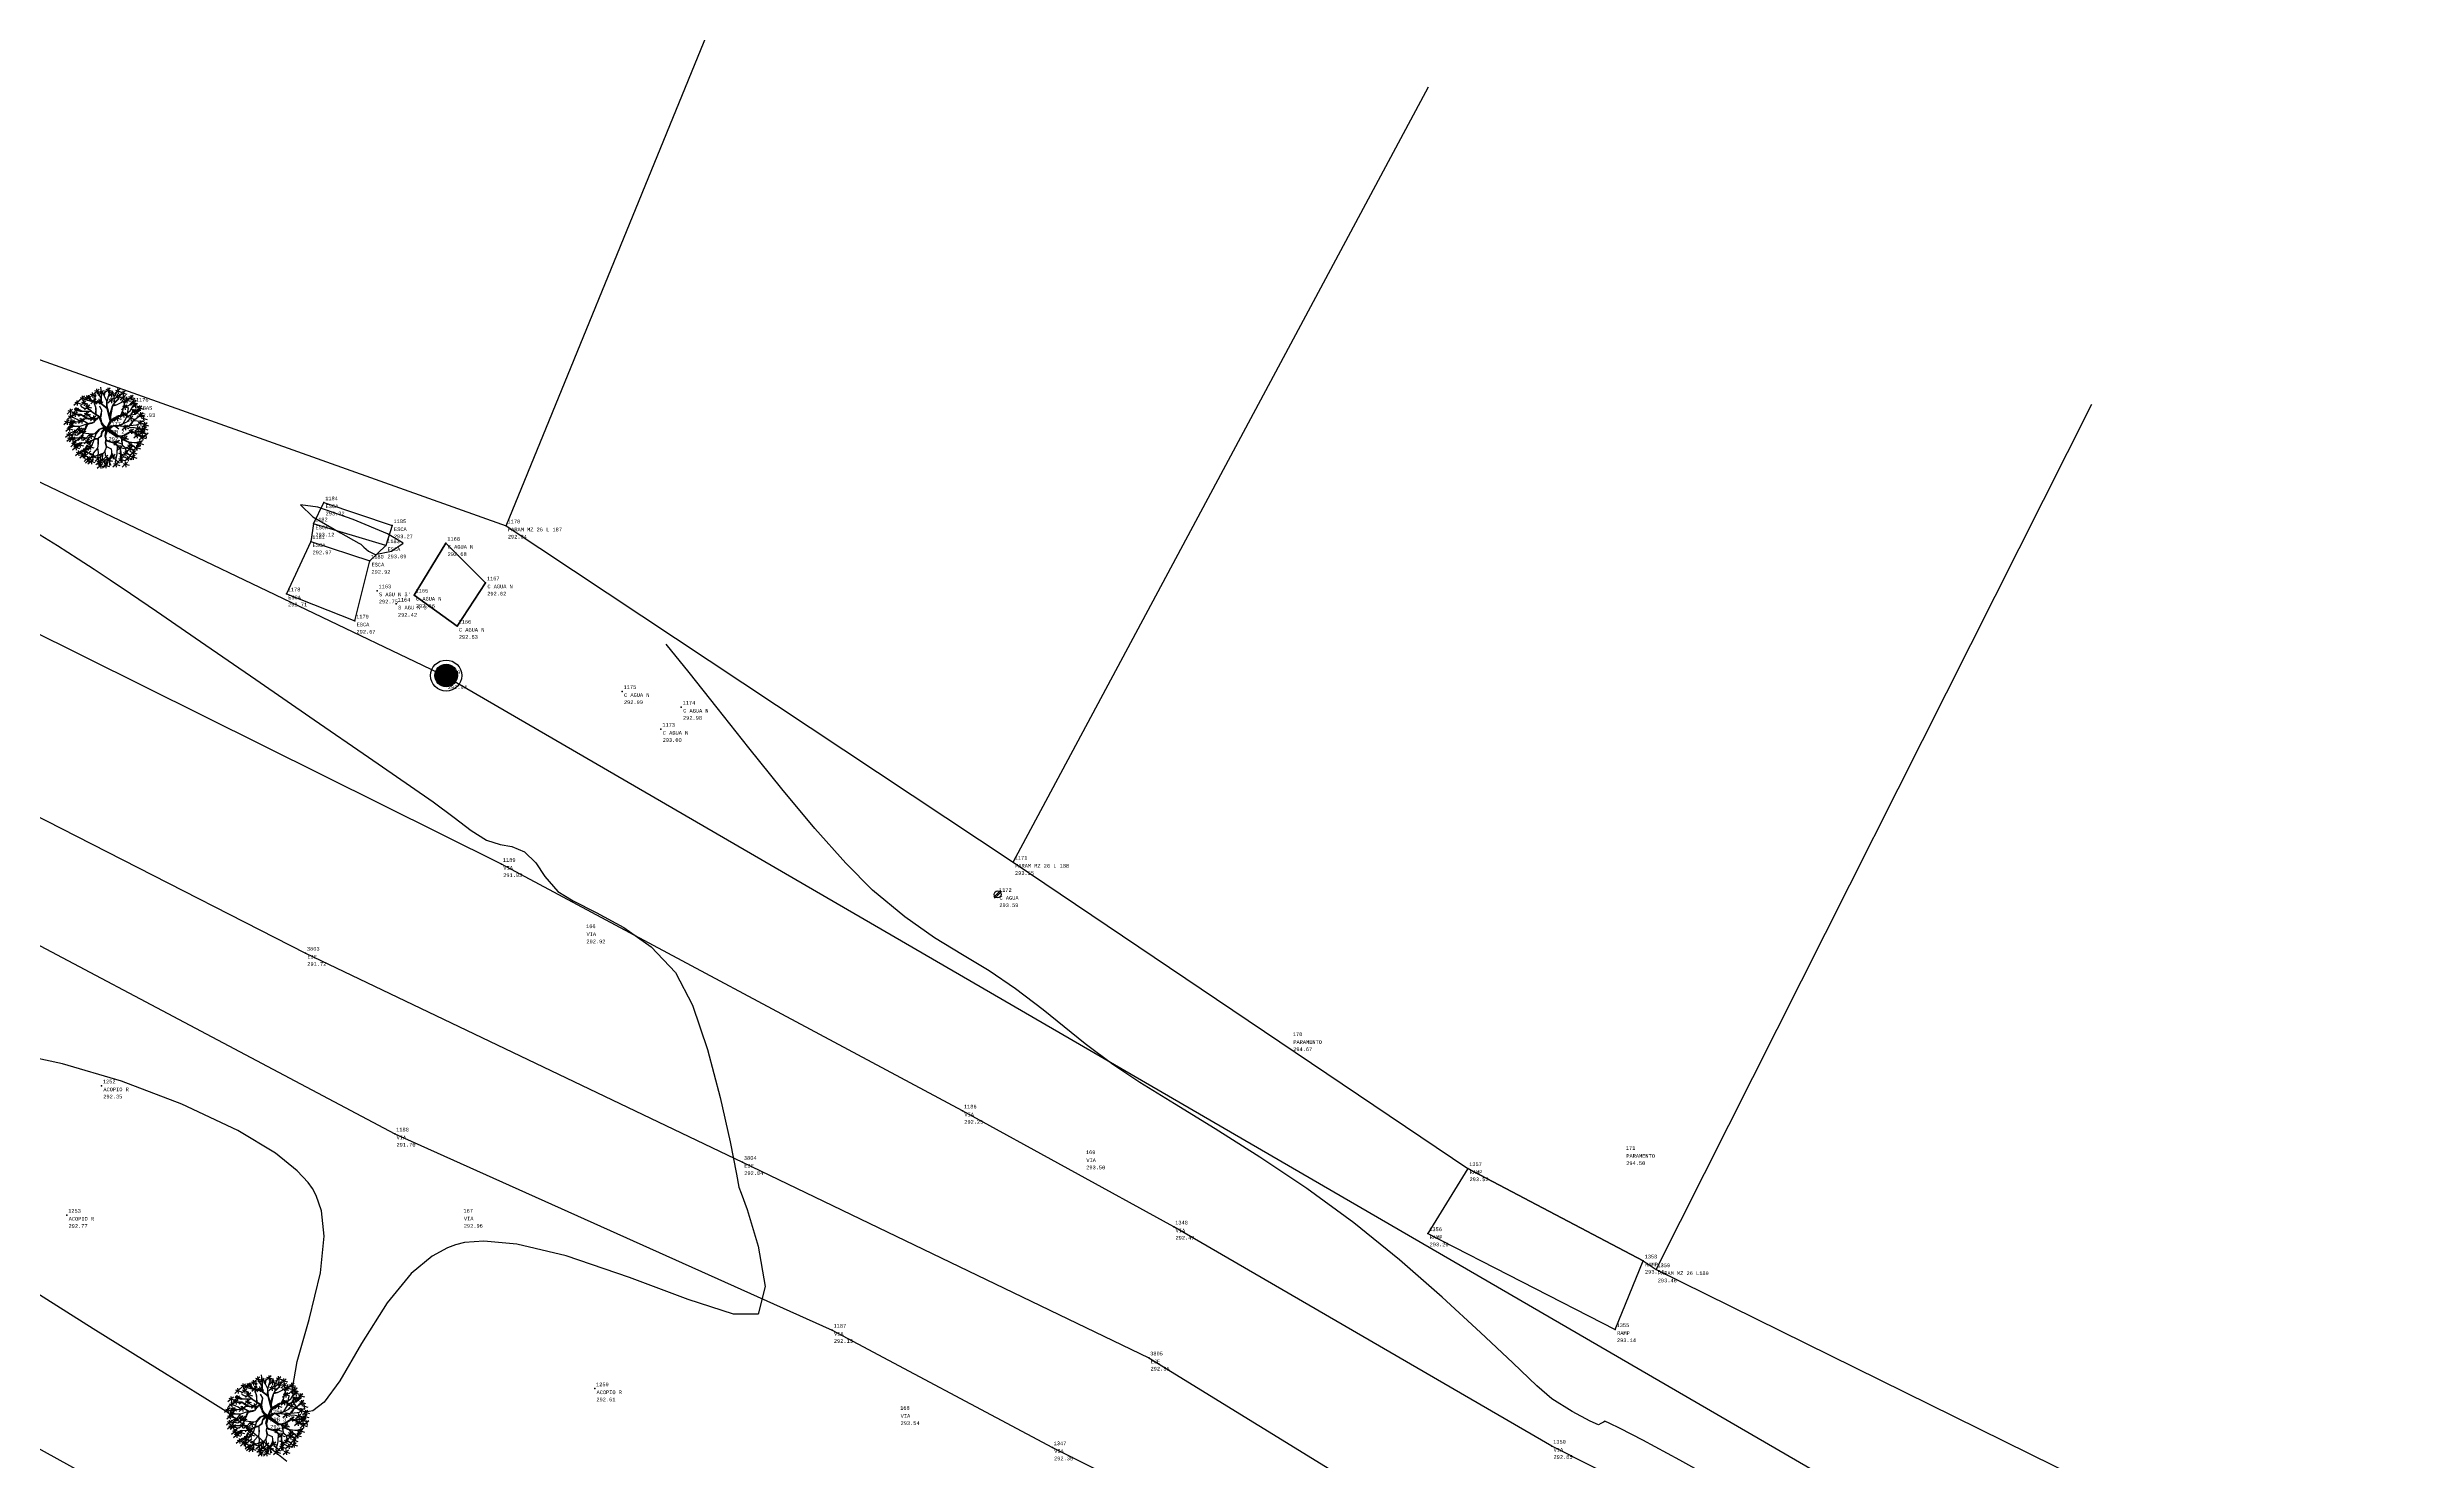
# Model space of a CAD drawing. Header units: metres. Extents: x 5050628 to 5051715, y 2427226 to 2427693.
# Drawn here: x 5051123.68 to 5051155.95, y 2427357.42 to 2427376.67 of the extents above; entities that cross this region are included whole.
import ezdxf
from ezdxf.enums import TextEntityAlignment as Align

# ---------------------------------------------------------------- set-up
doc = ezdxf.new("R2010")
doc.units = ezdxf.units.M
for name, color, linetype in [('1. Eje Vía', 7, 'Continuous'), ('2', 7, 'Continuous'), ('ARBOLES', 3, 'Continuous'), ('C-TOPO-MINR-N', 11, 'Continuous'), ('CONTADOR AGUA', 255, 'Continuous'), ('CVL_PUNTO', 2, 'Continuous'), ('CVL_PUNTO_COR', 2, 'Continuous'), ('CVL_PUNTO_NUM', 2, 'Continuous'), ('Escalera', 254, 'Continuous'), ('Paramento', 7, 'Continuous'), ('POSTE', 2, 'Continuous'), ('Rampa', 253, 'Continuous'), ('Red Baja Tension', 30, 'Continuous'), ('Urbanizacion', 222, 'Continuous'), ('Vía', 40, 'Continuous')]:
    doc.layers.add(name, color=color, linetype=linetype)
doc.layers.add('C. Agua Negras', color=35, linetype='Continuous', lineweight=40)
doc.layers.add('Poste Baja tension', color=30, linetype='Continuous', lineweight=100)
doc.styles.add('MONOTXT4', font='monotxt4.shx')

# ---------------------------------------------------------------- blocks, each defined once
blk = doc.blocks.new('ar-2')
at = {"layer": 'ARBOLES'}
for p, q in [((28.994, 112.147), (28.788, 111.964)), ((28.821, 112.102), (29.055, 112.03)), ((28.899, 112.164), (28.922, 111.964)), ((29.159, 112.15), (28.953, 111.966)), ((29.24, 111.943), (28.972, 112.031)), ((28.986, 112.105), (29.22, 112.033)), ((29.064, 112.167), (29.087, 111.966)), ((29.381, 112.272), (29.175, 112.089)), ((29.208, 112.227), (29.442, 112.155)), ((29.442, 112.04), (29.235, 111.857)), ((29.286, 112.289), (29.309, 112.089)), ((29.552, 112.413), (29.346, 112.23)), ((29.401, 112.088), (29.364, 112.162)), ((29.379, 112.368), (29.613, 112.296)), ((29.457, 112.43), (29.48, 112.23)), ((29.716, 112.36), (29.509, 112.177)), ((29.537, 112.044), (29.56, 111.844)), ((29.543, 112.315), (29.776, 112.243)), ((29.603, 112.491), (29.626, 112.29)), ((29.982, 112.455), (29.776, 112.272)), ((29.809, 112.411), (30.043, 112.339)), ((29.887, 112.473), (29.91, 112.272)), ((30.096, 112.061), (29.889, 111.878)), ((30.099, 112.288), (29.893, 112.105)), ((29.926, 112.243), (30.16, 112.171)), ((30, 112.078), (30.023, 111.878)), ((30.004, 112.305), (30.027, 112.105)), ((30.344, 112.212), (30.137, 112.029)), ((30.353, 112.423), (30.146, 112.24)), ((30.171, 112.168), (30.404, 112.095)), ((30.18, 112.379), (30.413, 112.306)), ((30.248, 112.23), (30.271, 112.029)), ((30.257, 112.441), (30.28, 112.24)), ((30.555, 112.339), (30.348, 112.155)), ((30.566, 112.171), (30.36, 111.988)), ((30.382, 112.294), (30.615, 112.222)), ((30.393, 112.127), (30.627, 112.054)), ((30.459, 112.356), (30.482, 112.155)), ((30.471, 112.189), (30.494, 111.988)), ((30.694, 112.066), (30.488, 111.883)), ((30.599, 112.083), (30.622, 111.883)), ((30.86, 112.173), (30.654, 111.99)), ((30.687, 112.129), (30.921, 112.056)), ((30.743, 112.051), (30.977, 111.979)), ((30.765, 112.191), (30.788, 111.99)), ((28.4, 111.227), (28.194, 111.044)), ((28.227, 111.182), (28.46, 111.11)), ((28.305, 111.244), (28.328, 111.044)), ((28.528, 111.641), (28.322, 111.457)), ((28.536, 111.431), (28.33, 111.248)), ((28.355, 111.596), (28.589, 111.524)), ((28.363, 111.387), (28.597, 111.315)), ((28.603, 111.231), (28.396, 111.048)), ((28.43, 111.186), (28.663, 111.114)), ((28.433, 111.658), (28.456, 111.457)), ((28.441, 111.449), (28.464, 111.248)), ((28.474, 111.126), (28.497, 110.925)), ((28.703, 111.533), (28.497, 111.35)), ((28.507, 111.248), (28.53, 111.048)), ((28.68, 111.44), (28.53, 111.502)), ((28.764, 111.682), (28.558, 111.499)), ((28.786, 111.965), (28.579, 111.782)), ((28.608, 111.55), (28.631, 111.35)), ((28.613, 111.92), (28.846, 111.848)), ((28.669, 111.7), (28.692, 111.499)), ((28.69, 111.982), (28.714, 111.782)), ((28.964, 111.276), (28.758, 111.092)), ((29.043, 111.964), (28.837, 111.781)), ((28.869, 111.293), (28.892, 111.092)), ((28.87, 111.919), (29.104, 111.847)), ((29.153, 111.542), (28.947, 111.359)), ((28.948, 111.981), (28.971, 111.781)), ((28.98, 111.498), (29.214, 111.426)), ((29.198, 111.809), (28.992, 111.626)), ((29.025, 111.764), (29.259, 111.692)), ((29.058, 111.56), (29.081, 111.359)), ((29.29, 111.272), (29.084, 111.452)), ((29.103, 111.827), (29.126, 111.626)), ((29.426, 111.381), (29.22, 111.198)), ((29.253, 111.336), (29.486, 111.264)), ((29.269, 111.995), (29.502, 111.923)), ((29.331, 111.398), (29.354, 111.198)), ((29.632, 112.027), (29.426, 111.844)), ((29.459, 111.982), (29.692, 111.91)), ((29.923, 112.016), (30.156, 111.944)), ((30.16, 111.33), (30.393, 111.258)), ((30.237, 111.392), (30.26, 111.192)), ((30.572, 111.509), (30.366, 111.326)), ((30.399, 111.465), (30.632, 111.392)), ((30.434, 111.919), (30.446, 112)), ((30.449, 111.764), (30.683, 111.692)), ((30.477, 111.527), (30.5, 111.326)), ((30.521, 112.021), (30.755, 111.949)), ((30.527, 111.827), (30.55, 111.626)), ((30.603, 111.328), (30.677, 111.671)), ((30.85, 111.375), (30.644, 111.192)), ((30.677, 111.33), (30.911, 111.258)), ((30.755, 111.392), (30.778, 111.192)), ((30.963, 111.971), (30.756, 111.788)), ((30.79, 111.926), (31.023, 111.854)), ((30.808, 111.591), (31.042, 111.519)), ((31.017, 111.865), (30.81, 111.682)), ((30.844, 111.82), (31.077, 111.748)), ((30.857, 111.782), (30.956, 111.857)), ((30.867, 111.988), (30.89, 111.788)), ((30.921, 111.882), (30.945, 111.682)), ((31.2, 111.764), (30.994, 111.581)), ((31.222, 111.198), (31.016, 111.015)), ((31.027, 111.72), (31.261, 111.648)), ((31.239, 111.509), (31.033, 111.326)), ((31.049, 111.153), (31.283, 111.081)), ((31.066, 111.465), (31.3, 111.392)), ((31.094, 111.372), (31.231, 111.378)), ((31.105, 111.782), (31.128, 111.581)), ((31.127, 111.215), (31.15, 111.015)), ((31.144, 111.527), (31.167, 111.326)), ((31.164, 111.32), (31.398, 111.248)), ((31.394, 111.125), (31.188, 110.942)), ((31.242, 111.382), (31.265, 111.182)), ((31.299, 111.143), (31.322, 110.942)), ((28.468, 110.742), (28.262, 110.559)), ((28.48, 110.97), (28.274, 110.787)), ((28.295, 110.697), (28.529, 110.625)), ((28.307, 110.925), (28.541, 110.853)), ((28.513, 110.584), (28.307, 110.401)), ((28.34, 110.539), (28.574, 110.467)), ((28.569, 111.108), (28.363, 110.925)), ((28.373, 110.759), (28.396, 110.559)), ((28.385, 110.987), (28.408, 110.787)), ((28.608, 110.578), (28.402, 110.395)), ((28.418, 110.601), (28.441, 110.401)), ((28.435, 110.533), (28.669, 110.461)), ((28.669, 110.386), (28.463, 110.203)), ((28.699, 110.836), (28.493, 110.653)), ((28.513, 110.595), (28.536, 110.395)), ((28.526, 110.791), (28.759, 110.719)), ((28.738, 110.254), (28.532, 110.071)), ((28.565, 110.21), (28.798, 110.138)), ((28.574, 110.403), (28.597, 110.203)), ((28.604, 110.853), (28.627, 110.653)), ((28.643, 110.272), (28.666, 110.071)), ((28.875, 110.925), (28.669, 110.742)), ((28.897, 110.351), (28.69, 110.168)), ((28.702, 110.88), (28.936, 110.808)), ((28.724, 110.306), (28.957, 110.234)), ((28.953, 110.629), (28.747, 110.446)), ((28.98, 110.902), (28.774, 110.719)), ((28.78, 110.942), (28.803, 110.742)), ((28.78, 110.585), (29.013, 110.513)), ((28.801, 110.368), (28.825, 110.168)), ((28.807, 110.857), (29.041, 110.785)), ((28.858, 110.647), (28.881, 110.446)), ((28.885, 110.919), (28.908, 110.719)), ((29.183, 110.491), (28.977, 110.308)), ((29.01, 110.446), (29.243, 110.374)), ((29.088, 110.508), (29.111, 110.308)), ((29.113, 110.228), (29.346, 110.156)), ((29.32, 110.686), (29.114, 110.503)), ((29.147, 110.641), (29.381, 110.569)), ((29.225, 110.703), (29.248, 110.503)), ((30.328, 110.446), (30.122, 110.263)), ((30.155, 110.402), (30.389, 110.329)), ((30.449, 110.246), (30.243, 110.063)), ((30.354, 110.263), (30.377, 110.063)), ((30.627, 110.614), (30.421, 110.43)), ((30.638, 111.025), (30.432, 110.841)), ((30.454, 110.569), (30.687, 110.497)), ((30.465, 110.98), (30.699, 110.908)), ((30.532, 110.631), (30.555, 110.43)), ((30.543, 111.042), (30.566, 110.841)), ((30.811, 110.324), (30.605, 110.14)), ((30.638, 110.279), (30.872, 110.207)), ((30.868, 110.88), (30.662, 110.697)), ((30.716, 110.341), (30.739, 110.14)), ((30.716, 110.208), (30.739, 110.008)), ((30.773, 110.897), (30.796, 110.697)), ((31.078, 110.24), (30.872, 110.057)), ((31.089, 110.713), (30.883, 110.53)), ((30.883, 110.226), (31.007, 110.065)), ((30.916, 110.668), (31.15, 110.596)), ((31.128, 110.97), (30.922, 110.787)), ((30.983, 110.257), (31.006, 110.057)), ((30.994, 110.73), (31.017, 110.53)), ((31.2, 110.407), (30.994, 110.224)), ((31.033, 110.987), (31.056, 110.787)), ((31.276, 110.82), (31.07, 110.637)), ((31.301, 110.632), (31.094, 110.449)), ((31.103, 110.776), (31.336, 110.704)), ((31.105, 110.425), (31.128, 110.224)), ((31.128, 110.587), (31.361, 110.515)), ((31.368, 110.97), (31.162, 110.787)), ((31.181, 110.838), (31.204, 110.637)), ((31.195, 110.925), (31.428, 110.853)), ((31.205, 110.649), (31.228, 110.449)), ((31.221, 111.081), (31.455, 111.009)), ((31.433, 110.725), (31.227, 110.542)), ((31.273, 110.987), (31.296, 110.787)), ((31.338, 110.742), (31.361, 110.542)), ((28.848, 110.035), (28.641, 109.852)), ((28.675, 109.99), (28.908, 109.918)), ((28.752, 110.053), (28.776, 109.852)), ((29.013, 109.94), (28.807, 109.757)), ((28.84, 109.895), (29.074, 109.823)), ((29.048, 110.123), (28.842, 109.94)), ((28.875, 110.078), (29.109, 110.006)), ((28.918, 109.957), (28.941, 109.757)), ((28.953, 110.14), (28.976, 109.94)), ((28.974, 109.92), (28.997, 109.72)), ((29.186, 109.821), (28.979, 109.638)), ((29.235, 109.753), (29.028, 109.57)), ((29.237, 110.04), (29.031, 109.856)), ((29.064, 109.995), (29.297, 109.923)), ((29.09, 109.838), (29.113, 109.638)), ((29.331, 109.718), (29.124, 109.535)), ((29.139, 109.77), (29.162, 109.57)), ((29.158, 109.673), (29.391, 109.601)), ((29.181, 109.913), (29.414, 109.841)), ((29.23, 109.845), (29.463, 109.773)), ((29.235, 109.735), (29.259, 109.535)), ((29.603, 109.817), (29.397, 109.634)), ((29.459, 109.65), (29.692, 109.578)), ((29.684, 109.547), (29.478, 109.364)), ((29.508, 109.835), (29.531, 109.634)), ((29.511, 109.502), (29.745, 109.43)), ((29.514, 109.523), (29.632, 109.679)), ((29.537, 109.712), (29.56, 109.512)), ((29.581, 109.897), (29.605, 109.696)), ((29.589, 109.564), (29.612, 109.364)), ((29.654, 109.673), (29.887, 109.601)), ((29.887, 109.874), (29.681, 109.691)), ((29.887, 109.556), (29.681, 109.373)), ((29.904, 109.773), (29.698, 109.59)), ((29.714, 109.512), (29.948, 109.44)), ((29.731, 109.735), (29.754, 109.535)), ((29.792, 109.574), (29.815, 109.373)), ((30.01, 109.763), (29.803, 109.579)), ((29.869, 109.753), (29.831, 109.61)), ((29.831, 109.61), (29.85, 109.479)), ((29.837, 109.718), (30.07, 109.646)), ((29.914, 109.78), (29.938, 109.579)), ((30.165, 109.907), (29.959, 109.724)), ((29.992, 109.862), (30.226, 109.79)), ((30.282, 109.601), (30.076, 109.418)), ((30.109, 109.556), (30.343, 109.484)), ((30.167, 109.616), (30.211, 109.523)), ((30.187, 109.618), (30.21, 109.418)), ((30.471, 109.796), (30.265, 109.613)), ((30.276, 110.201), (30.51, 110.129)), ((30.294, 109.956), (30.527, 109.884)), ((30.298, 109.751), (30.532, 109.679)), ((30.376, 109.813), (30.399, 109.613)), ((30.645, 109.605), (30.439, 109.422)), ((30.65, 110.024), (30.444, 109.841)), ((30.472, 109.561), (30.706, 109.489)), ((30.477, 109.979), (30.71, 109.907)), ((30.743, 109.829), (30.537, 109.646)), ((30.55, 109.623), (30.573, 109.422)), ((30.555, 110.041), (30.578, 109.841)), ((30.57, 109.784), (30.804, 109.712)), ((30.811, 110.191), (30.605, 110.008)), ((30.648, 109.846), (30.671, 109.646)), ((30.94, 109.879), (30.733, 109.696)), ((30.944, 110.051), (30.738, 109.868)), ((30.767, 109.835), (31, 109.763)), ((30.771, 110.006), (31.004, 109.934)), ((30.844, 109.897), (30.867, 109.696)), ((30.849, 110.068), (30.872, 109.868)), ((30.905, 110.195), (31.138, 110.123))]:
    blk.add_line(p, q, dxfattribs=at)
at = {"layer": 'ARBOLES', "color": 27}
for p, q in [((29.245, 111.956), (29.091, 112.149)), ((29.115, 112.149), (29.24, 111.988)), ((29.24, 111.988), (29.14, 112.174)), ((29.277, 111.969), (29.158, 112.187)), ((29.346, 112.057), (29.369, 111.857)), ((29.37, 111.844), (29.414, 112.149)), ((29.414, 112.149), (29.395, 112.287)), ((29.638, 112.025), (29.5, 112.311)), ((29.638, 112.218), (29.619, 112.342)), ((29.619, 111.888), (29.644, 112.043)), ((29.62, 112.377), (29.643, 112.177)), ((29.638, 112.342), (29.65, 112.224)), ((29.644, 112.043), (29.638, 112.218)), ((29.644, 111.993), (29.662, 112.348)), ((29.756, 112.137), (29.688, 112.342)), ((29.762, 112.143), (29.787, 112.361)), ((29.849, 111.956), (29.762, 112.143)), ((29.855, 111.956), (29.974, 112.361)), ((30.129, 112.131), (30.048, 112.355)), ((30.142, 111.882), (30.129, 112.131)), ((30.136, 112.137), (30.229, 112.305)), ((30.142, 111.919), (30.297, 112.038)), ((30.147, 111.882), (30.297, 112.031)), ((30.297, 112.031), (30.396, 112.249)), ((30.428, 111.913), (30.739, 112.056)), ((30.595, 111.956), (30.621, 112.125)), ((28.637, 111.16), (28.419, 111.135)), ((28.431, 111.16), (28.556, 111.166)), ((28.723, 111.148), (28.437, 111.198)), ((28.711, 111.253), (28.481, 111.359)), ((28.53, 111.488), (28.763, 111.416)), ((28.591, 111.638), (28.825, 111.565)), ((28.853, 111.558), (28.611, 111.664)), ((28.853, 111.564), (28.636, 111.67)), ((28.897, 111.564), (28.654, 111.695)), ((28.853, 111.44), (28.68, 111.44)), ((28.829, 111.166), (28.711, 111.253)), ((28.823, 111.166), (28.723, 111.148)), ((28.848, 111.434), (28.755, 111.366)), ((28.791, 111.231), (29.025, 111.159)), ((29.116, 111.085), (28.811, 111.284)), ((29.016, 111.278), (28.823, 111.166)), ((28.978, 111.677), (28.853, 111.744)), ((29.245, 111.558), (28.853, 111.558)), ((29.091, 111.303), (28.853, 111.44)), ((29.041, 111.297), (28.854, 111.434)), ((29.041, 111.839), (28.91, 111.982)), ((29.091, 111.677), (28.978, 111.677)), ((28.997, 111.173), (29.14, 111.098)), ((29.246, 111.253), (29.016, 111.278)), ((29.102, 111.683), (29.041, 111.839)), ((29.234, 111.272), (29.041, 111.297)), ((29.277, 111.259), (29.091, 111.303)), ((29.258, 111.564), (29.102, 111.683)), ((29.339, 111.129), (29.102, 111.085)), ((29.383, 111.888), (29.245, 111.956)), ((29.494, 111.409), (29.245, 111.558)), ((29.408, 111.26), (29.265, 111.26)), ((29.563, 111.334), (29.271, 111.534)), ((29.383, 111.9), (29.277, 111.969)), ((29.457, 111.285), (29.277, 111.259)), ((29.47, 111.285), (29.339, 111.129)), ((29.433, 111.278), (29.339, 111.129)), ((29.42, 111.733), (29.37, 111.844)), ((29.37, 111.844), (29.42, 111.683)), ((29.494, 111.894), (29.383, 111.9)), ((29.588, 111.876), (29.383, 111.888)), ((29.42, 111.683), (29.414, 111.471)), ((29.439, 111.458), (29.42, 111.733)), ((29.544, 111.334), (29.457, 111.285)), ((29.55, 111.309), (29.47, 111.285)), ((29.619, 111.888), (29.494, 111.894)), ((29.619, 111.328), (29.494, 111.409)), ((29.55, 111.309), (29.625, 111.135)), ((29.595, 111.266), (29.563, 111.334)), ((29.662, 111.601), (29.576, 111.757)), ((29.862, 111.657), (29.588, 111.876)), ((29.6, 111.352), (29.656, 111.595)), ((29.644, 111.11), (29.6, 111.322)), ((29.656, 111.129), (29.619, 111.328)), ((29.625, 111.346), (29.662, 111.601)), ((29.638, 111.906), (29.644, 111.863)), ((29.669, 111.832), (29.644, 111.993)), ((29.756, 110.992), (29.656, 111.129)), ((29.881, 111.664), (29.669, 111.832)), ((29.837, 111.701), (29.855, 111.95)), ((29.848, 110.918), (29.98, 111.197)), ((29.848, 110.918), (30.004, 111.179)), ((29.874, 111.677), (29.849, 111.956)), ((29.98, 111.197), (29.862, 111.657)), ((29.967, 111.378), (29.881, 111.664)), ((29.918, 110.992), (30.017, 111.16)), ((29.961, 111.421), (30.067, 111.77)), ((29.998, 111.352), (29.967, 111.378)), ((30.004, 111.179), (29.974, 111.346)), ((29.98, 111.384), (30.017, 111.534)), ((29.998, 111.365), (30.08, 111.794)), ((30.017, 111.179), (29.998, 111.352)), ((30.017, 111.246), (30.297, 111.409)), ((30.03, 111.209), (30.253, 111.359)), ((30.036, 111.179), (30.309, 111.396)), ((30.08, 111.794), (30.142, 111.882)), ((30.086, 111.776), (30.223, 111.82)), ((30.104, 111.813), (30.229, 111.826)), ((30.333, 111.375), (30.126, 111.192)), ((30.223, 111.82), (30.428, 111.913)), ((30.297, 111.409), (30.422, 111.421)), ((30.309, 111.396), (30.471, 111.409)), ((30.385, 111.421), (30.459, 111.59)), ((30.622, 111.809), (30.416, 111.626)), ((30.422, 111.421), (30.446, 111.502)), ((30.446, 111.502), (30.491, 111.701)), ((30.471, 111.409), (30.565, 111.446)), ((30.472, 111.091), (30.609, 111.322)), ((30.484, 111.714), (30.546, 111.888)), ((30.491, 111.701), (30.701, 111.8)), ((30.491, 111.091), (30.721, 111.21)), ((30.502, 111.739), (30.695, 111.794)), ((30.546, 111.888), (30.595, 111.956)), ((30.565, 111.446), (30.739, 111.577)), ((30.609, 111.322), (30.783, 111.434)), ((30.615, 111.366), (30.789, 111.44)), ((30.701, 111.8), (30.857, 111.963)), ((30.727, 111.017), (30.876, 111.216)), ((30.739, 111.577), (30.857, 111.782)), ((30.757, 111.863), (30.87, 111.943)), ((30.757, 111.85), (30.882, 111.919)), ((30.981, 111.635), (30.775, 111.452)), ((30.777, 111.036), (30.889, 111.229)), ((30.783, 111.648), (31.017, 111.576)), ((30.783, 111.434), (30.939, 111.453)), ((30.789, 111.434), (30.895, 111.621)), ((30.876, 111.216), (31.094, 111.372)), ((30.886, 111.653), (30.909, 111.452)), ((30.889, 111.216), (31.275, 111.173)), ((30.939, 111.453), (31.088, 111.652)), ((30.939, 111.453), (31.119, 111.614)), ((28.396, 111.064), (28.63, 110.991)), ((28.406, 110.992), (28.767, 110.98)), ((28.786, 110.98), (28.412, 111.011)), ((28.648, 110.817), (28.418, 110.705)), ((28.699, 110.637), (28.456, 110.675)), ((28.568, 110.525), (28.462, 110.5)), ((28.63, 110.525), (28.475, 110.482)), ((28.496, 110.341), (28.729, 110.269)), ((28.798, 110.5), (28.531, 110.339)), ((28.755, 110.538), (28.537, 110.532)), ((28.86, 110.357), (28.58, 110.27)), ((28.705, 110.282), (28.58, 110.257)), ((28.599, 110.233), (28.705, 110.282)), ((28.612, 110.208), (28.842, 110.345)), ((28.923, 110.563), (28.63, 110.525)), ((28.804, 110.979), (28.648, 110.817)), ((28.848, 110.743), (28.699, 110.637)), ((28.991, 110.793), (28.798, 110.5)), ((29.102, 111.085), (28.804, 110.979)), ((28.985, 110.805), (28.848, 110.743)), ((29.109, 110.339), (28.86, 110.357)), ((29.284, 110.681), (28.916, 110.724)), ((29.06, 110.538), (28.923, 110.563)), ((29.066, 110.532), (28.923, 110.438)), ((29.072, 111.067), (28.973, 110.799)), ((29.091, 110.245), (28.973, 109.766)), ((29.103, 111.06), (28.985, 110.805)), ((29.078, 110.251), (28.991, 110.096)), ((29.178, 110.669), (29.06, 110.538)), ((29.184, 110.282), (29.078, 110.251)), ((29.286, 110.273), (29.08, 110.09)), ((29.271, 110.245), (29.103, 110.052)), ((29.109, 111.067), (29.327, 111.116)), ((29.228, 110.432), (29.109, 110.339)), ((29.122, 110.332), (29.228, 110.407)), ((29.228, 110.407), (29.165, 110.282)), ((29.408, 110.693), (29.178, 110.669)), ((29.253, 110.426), (29.184, 110.282)), ((29.191, 110.29), (29.214, 110.09)), ((29.414, 110.507), (29.228, 110.432)), ((29.427, 110.494), (29.253, 110.426)), ((29.421, 110.687), (29.271, 110.245)), ((29.545, 110.868), (29.377, 110.693)), ((29.551, 110.861), (29.408, 110.693)), ((29.514, 110.519), (29.414, 110.507)), ((29.501, 110.482), (29.427, 110.494)), ((29.433, 110.693), (29.582, 110.868)), ((29.52, 110.332), (29.489, 110.152)), ((29.501, 110.519), (29.52, 110.332)), ((29.613, 110.612), (29.514, 110.525)), ((29.582, 110.575), (29.514, 110.519)), ((29.52, 110.307), (29.526, 110.513)), ((29.738, 110.942), (29.545, 110.868)), ((29.756, 110.917), (29.551, 110.861)), ((29.626, 110.6), (29.582, 110.575)), ((29.644, 110.774), (29.613, 110.612)), ((29.651, 110.743), (29.626, 110.6)), ((29.763, 110.923), (29.638, 111.098)), ((29.749, 110.967), (29.644, 111.11)), ((29.848, 110.918), (29.651, 110.743)), ((29.657, 110.768), (29.781, 110.936)), ((29.812, 110.923), (29.657, 110.768)), ((29.855, 110.917), (29.749, 110.967)), ((29.855, 110.917), (29.756, 110.992)), ((29.812, 110.874), (29.769, 110.625)), ((29.848, 110.918), (29.775, 110.612)), ((29.775, 110.612), (29.812, 110.457)), ((29.8, 110.45), (29.787, 110.357)), ((29.787, 110.357), (29.819, 110.183)), ((29.819, 110.432), (29.794, 110.364)), ((29.794, 110.364), (29.837, 110.208)), ((29.856, 110.812), (29.8, 110.618)), ((29.8, 110.618), (29.825, 110.469)), ((29.812, 110.457), (29.887, 110.413)), ((29.825, 110.469), (29.912, 110.426)), ((29.848, 110.918), (29.887, 110.811)), ((29.893, 110.954), (29.881, 110.917)), ((29.881, 110.917), (29.905, 110.817)), ((29.887, 110.811), (30.223, 110.599)), ((29.887, 110.413), (30.124, 110.345)), ((29.905, 110.817), (29.918, 110.917)), ((29.912, 110.426), (30.092, 110.37)), ((29.918, 110.936), (30.043, 111.017)), ((29.918, 110.917), (29.918, 110.992)), ((29.924, 110.911), (30.018, 110.986)), ((29.93, 110.898), (30.291, 110.618)), ((29.937, 110.805), (29.93, 110.867)), ((29.93, 110.867), (30.21, 110.655)), ((30.204, 110.631), (29.937, 110.805)), ((29.949, 110.886), (30.092, 111.005)), ((30.21, 110.655), (29.967, 110.811)), ((30.018, 110.986), (30.105, 111.017)), ((30.285, 110.413), (30.055, 110.382)), ((30.092, 111.005), (30.155, 111.005)), ((30.105, 111.017), (30.298, 111.017)), ((30.124, 110.37), (30.254, 110.264)), ((30.124, 110.345), (30.248, 110.245)), ((30.13, 110.37), (30.285, 110.413)), ((30.155, 111.005), (30.31, 110.892)), ((30.192, 110.986), (30.323, 111.011)), ((30.291, 110.618), (30.204, 110.631)), ((30.223, 110.599), (30.341, 110.593)), ((30.248, 110.245), (30.235, 109.934)), ((30.26, 110.257), (30.379, 110.071)), ((30.279, 111.017), (30.472, 111.091)), ((30.298, 111.017), (30.422, 110.992)), ((30.309, 110.618), (30.372, 110.618)), ((30.341, 110.593), (30.422, 110.493)), ((30.348, 111.017), (30.478, 111.091)), ((30.372, 110.618), (30.502, 110.649)), ((30.403, 110.581), (30.446, 110.493)), ((30.409, 110.581), (30.534, 110.643)), ((30.416, 110.488), (30.428, 110.282)), ((30.422, 110.992), (30.727, 111.017)), ((30.422, 110.493), (30.701, 110.369)), ((30.428, 110.282), (30.546, 110.189)), ((30.453, 110.282), (30.435, 110.482)), ((30.446, 110.493), (30.695, 110.388)), ((30.502, 110.649), (30.739, 110.787)), ((30.528, 110.992), (30.659, 110.986)), ((30.534, 110.643), (30.733, 110.768)), ((30.628, 111.005), (30.721, 110.955)), ((30.683, 110.364), (30.883, 110.226)), ((30.695, 110.835), (30.928, 110.763)), ((30.695, 110.388), (31, 110.35)), ((30.701, 110.369), (31.019, 110.376)), ((30.721, 110.955), (30.908, 110.942)), ((30.733, 110.768), (30.9, 110.737)), ((30.739, 110.787), (30.882, 110.755)), ((30.746, 111.023), (30.976, 111.048)), ((30.882, 110.755), (31.199, 110.787)), ((30.9, 110.737), (31.156, 110.631)), ((31.138, 110.612), (30.907, 110.724)), ((30.908, 110.942), (31.293, 110.874)), ((31.181, 110.811), (30.919, 110.761)), ((30.955, 110.925), (31.189, 110.853)), ((30.976, 111.048), (31.063, 111.042)), ((31, 110.35), (31.099, 110.195)), ((31.019, 110.376), (31.231, 110.443)), ((31.027, 110.363), (31.261, 110.29)), ((31.249, 110.581), (31.138, 110.612)), ((31.261, 110.599), (31.144, 110.625)), ((31.156, 110.631), (31.274, 110.625)), ((31.298, 110.798), (31.181, 110.811)), ((31.199, 110.787), (31.293, 110.755)), ((31.298, 110.78), (31.224, 110.792)), ((28.991, 110.096), (28.755, 109.984)), ((29.035, 110.158), (28.96, 109.791)), ((29.215, 109.772), (29.085, 109.691)), ((29.676, 109.915), (29.215, 109.772)), ((29.246, 109.784), (29.713, 109.952)), ((29.302, 109.679), (29.259, 109.616)), ((29.321, 109.952), (29.302, 109.679)), ((29.489, 110.152), (29.321, 109.952)), ((29.632, 109.695), (29.426, 109.512)), ((29.677, 109.879), (29.47, 109.696)), ((29.663, 109.729), (29.47, 109.517)), ((29.52, 109.984), (29.489, 109.753)), ((29.495, 110.164), (29.52, 109.984)), ((29.663, 109.722), (29.539, 109.511)), ((29.682, 109.915), (29.663, 109.729)), ((29.781, 110.027), (29.682, 109.915)), ((29.831, 110.195), (29.775, 110.04)), ((29.775, 110.04), (29.787, 109.884)), ((29.787, 109.884), (29.869, 109.753)), ((29.837, 110.208), (30.018, 110.12)), ((29.875, 109.753), (29.999, 109.492)), ((30.024, 109.909), (29.955, 109.76)), ((29.962, 109.747), (29.955, 109.486)), ((30.043, 109.915), (29.962, 109.747)), ((30.018, 110.12), (30.043, 109.915)), ((30.03, 109.965), (30.024, 109.909)), ((30.043, 109.915), (30.099, 109.772)), ((30.07, 109.924), (30.093, 109.724)), ((30.099, 109.772), (30.335, 109.573)), ((30.235, 109.934), (30.167, 109.616)), ((30.366, 110.046), (30.379, 109.853)), ((30.397, 109.585), (30.372, 109.841)), ((30.379, 110.071), (30.397, 109.884)), ((30.379, 109.853), (30.422, 109.592)), ((30.391, 109.884), (30.441, 109.592)), ((30.397, 109.884), (30.652, 109.735)), ((30.546, 110.189), (30.615, 109.971)), ((30.565, 110.171), (30.814, 110.102)), ((30.578, 110.189), (30.827, 110.108)), ((30.615, 109.971), (30.771, 109.853)), ((30.638, 110.146), (30.872, 110.074)), ((30.827, 110.108), (30.914, 109.977))]:
    blk.add_line(p, q, dxfattribs=at)
blk = doc.blocks.new('POSTE')
at = {"layer": 'POSTE'}
h = blk.add_hatch(color=30, dxfattribs=at)
edge = h.paths.add_edge_path()
edge.add_arc((992.96, 972.38), 0.558, 0, 360)
at = {"layer": 'POSTE', "color": 30}
for radius in [0.768, 0.558]:
    blk.add_circle((992.96, 972.38, 192.94), radius, dxfattribs=at)
blk = doc.blocks.new('A$Cd4a49434')
at = {"layer": 'POSTE', "xscale": 0.6787685145199105, "yscale": 0.6787685145199105, "zscale": 0.6787685145199105, "rotation": 349.84833}
blk.add_blockref('POSTE', (-779.251, -530.372, 158.248), dxfattribs=at)
blk = doc.blocks.new('CONT')
for p, q in [((-0.018, 0.018), (-0.141, -0.106)), ((-0.018, 0.018), (0.106, 0.141)), ((0.018, -0.018), (0.141, 0.106)), ((0.018, -0.018), (-0.106, -0.141))]:
    blk.add_line(p, q)
blk.add_circle((0, 0), 0.125)
blk = doc.blocks.new('A$Cf7b1f20d')
at = {"layer": '2', "xscale": 2, "yscale": 2, "zscale": 2}
blk.add_blockref('CONT', (0.28, 0.28), dxfattribs=at)

msp = doc.modelspace()

# ---------------------------------------------------------------- linework, layer by layer
at = {"layer": '1. Eje Vía', "elevation": 280.286, "flags": 128}
msp.add_lwpolyline([(5051054.354, 2427390.924), (5051061.178, 2427388.486), (5051066.662, 2427387.175), (5051073.693, 2427385.501), (5051079.731, 2427383.574), (5051086.52, 2427381.279), (5051092.941, 2427379.124), (5051104.939, 2427374.939), (5051110.911, 2427372.455), (5051116.328, 2427369.85), (5051121.784, 2427367.095), (5051127.194, 2427364.335), (5051133.146, 2427361.486), (5051138.68, 2427358.821), (5051144.671, 2427355.132), (5051150.408, 2427351.49), (5051156.419, 2427347.745)], dxfattribs=at)
at = {"layer": 'C-TOPO-MINR-N', "color": 32, "linetype": 'Continuous', "lineweight": -3}
msp.add_polyline3d([(5051127.921, 2427369.921, 293.966), (5051127.945, 2427369.904, 293.966), (5051127.989, 2427369.865, 293.966), (5051128.052, 2427369.81, 293.966), (5051128.144, 2427369.767, 293.966), (5051128.366, 2427369.811, 293.966), (5051128.522, 2427369.92, 293.966), (5051128.31, 2427370.047, 293.966), (5051127.84, 2427370.243, 293.966), (5051127.362, 2427370.409, 293.966), (5051127.125, 2427370.442, 293.966), (5051127.294, 2427370.28, 293.966), (5051127.669, 2427370.061, 293.966), (5051127.921, 2427369.921, 293.966)], close=True, dxfattribs=at)
for points in [[(5051123.519, 2427370.068, 292.966), (5051123.814, 2427369.887, 292.966), (5051124.097, 2427369.707, 292.966), (5051124.316, 2427369.565, 292.966), (5051124.533, 2427369.42, 292.966), (5051124.811, 2427369.233, 292.966), (5051125.161, 2427368.995, 292.966), (5051125.764, 2427368.581, 292.966), (5051126.515, 2427368.064, 292.966), (5051127.312, 2427367.515, 292.966), (5051128.05, 2427367.006, 292.966), (5051128.625, 2427366.609, 292.966), (5051128.932, 2427366.395, 292.966), (5051129.217, 2427366.182, 292.966), (5051129.448, 2427366.006, 292.966), (5051129.659, 2427365.874, 292.966), (5051129.845, 2427365.814, 292.966), (5051130.005, 2427365.789, 292.966), (5051130.178, 2427365.714, 292.966), (5051130.33, 2427365.564, 292.966), (5051130.453, 2427365.379, 292.966), (5051130.629, 2427365.176, 292.966), (5051130.838, 2427365.045, 292.966), (5051131.154, 2427364.887, 292.966), (5051131.527, 2427364.685, 292.966), (5051131.903, 2427364.419, 292.966), (5051132.232, 2427364.071, 292.966), (5051132.462, 2427363.626, 292.966), (5051132.668, 2427363.022, 292.966), (5051132.842, 2427362.366, 292.966), (5051132.977, 2427361.763, 292.966), (5051133.065, 2427361.321, 292.966), (5051133.097, 2427361.147, 292.966), (5051133.129, 2427361.065, 292.966), (5051133.209, 2427360.843, 292.966), (5051133.36, 2427360.344, 292.966), (5051133.453, 2427359.793, 292.966), (5051133.358, 2427359.418, 292.966), (5051133.024, 2427359.414, 292.966), (5051132.405, 2427359.614, 292.966), (5051131.608, 2427359.914, 292.966), (5051130.742, 2427360.209, 292.966), (5051130.073, 2427360.37, 292.966), (5051129.621, 2427360.412, 292.966), (5051129.357, 2427360.39, 292.966), (5051129.238, 2427360.361, 292.966), (5051129.127, 2427360.32, 292.966), (5051128.918, 2427360.207, 292.966), (5051128.634, 2427359.97, 292.966), (5051128.305, 2427359.57, 292.966), (5051127.957, 2427359.016, 292.966), (5051127.661, 2427358.509, 292.966), (5051127.447, 2427358.215, 292.966), (5051127.293, 2427358.097, 292.966), (5051127.192, 2427358.082, 292.966), (5051127.14, 2427358.096, 292.966), (5051127.095, 2427358.123, 292.966), (5051127.035, 2427358.208, 292.966), (5051127.015, 2427358.405, 292.966), (5051127.081, 2427358.772, 292.966), (5051127.242, 2427359.345, 292.966), (5051127.397, 2427359.978, 292.966), (5051127.448, 2427360.478, 292.966), (5051127.412, 2427360.824, 292.966), (5051127.339, 2427361.033, 292.966), (5051127.286, 2427361.129, 292.966), (5051127.229, 2427361.209, 292.966), (5051127.081, 2427361.369, 292.966), (5051126.783, 2427361.608, 292.966), (5051126.272, 2427361.919, 292.966), (5051125.509, 2427362.278, 292.966), (5051124.686, 2427362.588, 292.966), (5051123.884, 2427362.827, 292.966), (5051123.186, 2427362.975, 292.966)], [(5051146.474, 2427357.113, 293.966), (5051145.912, 2427357.427, 293.966), (5051145.407, 2427357.697, 293.966), (5051145.098, 2427357.856, 293.966), (5051144.951, 2427357.93, 293.966), (5051144.902, 2427357.953, 293.966), (5051144.895, 2427357.956, 293.966), (5051144.89, 2427357.955, 293.966), (5051144.872, 2427357.946, 293.966), (5051144.838, 2427357.926, 293.966), (5051144.804, 2427357.909, 293.966), (5051144.692, 2427357.96, 293.966), (5051144.447, 2427358.089, 293.966), (5051144.169, 2427358.264, 293.966), (5051143.967, 2427358.438, 293.966), (5051143.636, 2427358.752, 293.966), (5051143.198, 2427359.167, 293.966), (5051142.677, 2427359.648, 293.966), (5051142.095, 2427360.158, 293.966), (5051141.473, 2427360.66, 293.966), (5051140.832, 2427361.128, 293.966), (5051140.193, 2427361.555, 293.966), (5051139.584, 2427361.941, 293.966), (5051139.03, 2427362.281, 293.966), (5051138.557, 2427362.574, 293.966), (5051138.191, 2427362.817, 293.966), (5051137.813, 2427363.1, 293.966), (5051137.527, 2427363.331, 293.966), (5051137.241, 2427363.564, 293.966), (5051136.866, 2427363.85, 293.966), (5051136.506, 2427364.092, 293.966), (5051136.142, 2427364.312, 293.966), (5051135.762, 2427364.545, 293.966), (5051135.357, 2427364.827, 293.966), (5051134.916, 2427365.194, 293.966), (5051134.551, 2427365.561, 293.966), (5051134.131, 2427366.034, 293.966), (5051133.683, 2427366.572, 293.966), (5051133.231, 2427367.133, 293.966), (5051132.801, 2427367.676, 293.966), (5051132.418, 2427368.16, 293.966), (5051132.106, 2427368.543, 293.966)], [(5051123.313, 2427359.848, 292.966), (5051124.3, 2427359.219, 292.966), (5051125.177, 2427358.675, 292.966), (5051125.821, 2427358.278, 292.966), (5051126.111, 2427358.095, 292.966), (5051126.29, 2427357.959, 292.966), (5051126.435, 2427357.844, 292.966), (5051126.541, 2427357.755, 292.966), (5051126.648, 2427357.656, 292.966), (5051126.755, 2427357.557, 292.966), (5051126.937, 2427357.415, 292.966)]]:
    msp.add_polyline3d(points, dxfattribs=at)
at = {"layer": 'C. Agua Negras', "elevation": 293.147, "flags": 128}
msp.add_lwpolyline([(5051129.106, 2427369.919), (5051128.673, 2427369.213), (5051129.258, 2427368.79), (5051129.645, 2427369.38), (5051129.106, 2427369.919)], dxfattribs=at)
at = {"layer": 'CVL_PUNTO', "color": 4}
for p in [(5051124.864, 2427371.813, 293.397), (5051124.864, 2427371.813, 293.397), (5051124.487, 2427371.487, 293.224), (5051124.487, 2427371.487, 293.224), (5051127.443, 2427370.472, 293.791), (5051127.443, 2427370.472, 293.791), (5051127.304, 2427370.184, 293.582), (5051127.304, 2427370.184, 293.582), (5051128.373, 2427370.16, 293.741), (5051128.373, 2427370.16, 293.741), (5051129.926, 2427370.156, 293.307), (5051129.926, 2427370.156, 293.307), (5051127.266, 2427369.942, 293.434), (5051127.266, 2427369.942, 293.434), (5051128.286, 2427369.887, 293.553), (5051128.286, 2427369.887, 293.553), (5051129.106, 2427369.919, 293.147), (5051129.106, 2427369.919, 293.147), (5051128.068, 2427369.677, 293.389), (5051128.068, 2427369.677, 293.389), (5051126.932, 2427369.231, 293.18), (5051126.932, 2427369.231, 293.18), (5051128.169, 2427369.272, 293.213), (5051128.169, 2427369.272, 293.213), (5051128.673, 2427369.213, 293.122), (5051128.673, 2427369.213, 293.122), (5051129.645, 2427369.38, 293.084), (5051129.645, 2427369.38, 293.084), (5051127.864, 2427368.861, 293.132), (5051127.864, 2427368.861, 293.132), (5051128.43, 2427369.092, 292.883), (5051128.43, 2427369.092, 292.883), (5051129.258, 2427368.79, 293.097), (5051129.258, 2427368.79, 293.097), (5051129.109, 2427368.104, 292.902), (5051129.109, 2427368.104, 292.902), (5051131.507, 2427367.901, 293.456), (5051131.507, 2427367.901, 293.456), (5051132.312, 2427367.687, 293.451), (5051132.312, 2427367.687, 293.451), (5051132.035, 2427367.386, 293.467), (5051132.035, 2427367.386, 293.467), (5051136.834, 2427365.574, 294.019), (5051136.834, 2427365.574, 294.019), (5051129.863, 2427365.545, 292.392), (5051129.863, 2427365.545, 292.392), (5051136.621, 2427365.136, 294.056), (5051136.621, 2427365.136, 294.056), (5051127.194, 2427364.335, 292.187), (5051127.194, 2427364.335, 292.187), (5051124.415, 2427362.528, 292.82), (5051124.415, 2427362.528, 292.82), (5051136.143, 2427362.185, 292.718), (5051136.143, 2427362.185, 292.718), (5051128.409, 2427361.872, 292.164), (5051128.409, 2427361.872, 292.164), (5051133.146, 2427361.486, 292.511), (5051133.146, 2427361.486, 292.511), (5051143.025, 2427361.401, 293.987), (5051143.025, 2427361.401, 293.987), (5051123.942, 2427360.765, 293.24), (5051123.942, 2427360.765, 293.24), (5051139.02, 2427360.605, 292.937), (5051139.02, 2427360.605, 292.937), (5051142.481, 2427360.514, 293.669), (5051142.481, 2427360.514, 293.669), (5051145.415, 2427360.142, 294.003), (5051145.415, 2427360.142, 294.003), (5051145.589, 2427360.023, 293.928), (5051145.589, 2427360.023, 293.928), (5051134.367, 2427359.198, 292.594), (5051134.367, 2427359.198, 292.594), (5051145.033, 2427359.208, 293.602), (5051145.033, 2427359.208, 293.602), (5051138.68, 2427358.821, 292.812), (5051138.68, 2427358.821, 292.812), (5051131.132, 2427358.401, 293.081), (5051131.132, 2427358.401, 293.081), (5051126.689, 2427358.03, 292.589), (5051126.689, 2427358.03, 292.589), (5051137.366, 2427357.598, 292.816), (5051137.366, 2427357.598, 292.816), (5051144.169, 2427357.618, 293.32), (5051144.169, 2427357.618, 293.32)]:
    msp.add_point(p, dxfattribs=at)
at = {"layer": 'Escalera', "flags": 128}
for points, elevation in [([(5051127.443, 2427370.472), (5051128.373, 2427370.16), (5051128.286, 2427369.887), (5051127.304, 2427370.184), (5051127.443, 2427370.472)], 293.791), ([(5051127.304, 2427370.184), (5051127.266, 2427369.942), (5051128.068, 2427369.677), (5051128.286, 2427369.887)], 293.582), ([(5051127.266, 2427369.942), (5051126.932, 2427369.231), (5051127.864, 2427368.861), (5051128.068, 2427369.677)], 293.434)]:
    msp.add_lwpolyline(points, dxfattribs=dict(at, elevation=elevation))
at = {"layer": 'Paramento', "flags": 128}
for points, elevation in [([(5051107.919, 2427388.904), (5051107.056, 2427379.442), (5051113.284, 2427376.482), (5051120.605, 2427373.474), (5051129.926, 2427370.156), (5051136.834, 2427365.574), (5051143.025, 2427361.401), (5051145.415, 2427360.142), (5051145.589, 2427360.023), (5051156.422, 2427354.68), (5051159.15, 2427352.983), (5051164.852, 2427350.465), (5051167.109, 2427354.221), (5051176.548, 2427349.012), (5051182.86, 2427361.011), (5051193.728, 2427382.187)], 294.25), ([(5051129.926, 2427370.156), (5051134.894, 2427382.314)], 293.307), ([(5051136.834, 2427365.574), (5051142.487, 2427376.139)], 294.019), ([(5051145.589, 2427360.023), (5051151.523, 2427371.813)], 293.928)]:
    msp.add_lwpolyline(points, dxfattribs=dict(at, elevation=elevation))
at = {"layer": 'Rampa', "elevation": 293.987, "flags": 128}
msp.add_lwpolyline([(5051143.025, 2427361.401), (5051142.481, 2427360.514), (5051145.033, 2427359.208), (5051145.415, 2427360.142), (5051143.025, 2427361.401)], dxfattribs=at)
at = {"layer": 'Red Baja Tension', "elevation": 299.394, "flags": 128}
msp.add_lwpolyline([(5051102.956, 2427380.625), (5051129.109, 2427368.104), (5051155.238, 2427352.931), (5051218.644, 2427319.881), (5051246.034, 2427332.453)], dxfattribs=at)
at = {"layer": 'Urbanizacion', "elevation": 278.688, "flags": 128}
msp.add_lwpolyline([(5051051.915, 2427384.529), (5051056.643, 2427383.852), (5051064.753, 2427382.244), (5051072.038, 2427380.793), (5051087.712, 2427376.353), (5051094.683, 2427372.998), (5051106.19, 2427367.151), (5051112.979, 2427363.436), (5051124.192, 2427357.234), (5051134.994, 2427351.195), (5051146.564, 2427345.044), (5051167.871, 2427335.319), (5051183.433, 2427327.425), (5051206.79, 2427314.716)], dxfattribs=at)
at = {"layer": 'Vía'}
for points in [[(5051162.671, 2427346.669, 294.521), (5051154.726, 2427351.039, 294.059), (5051149.241, 2427355.06, 293.53), (5051144.169, 2427357.618, 293.32), (5051139.02, 2427360.605, 292.937), (5051136.143, 2427362.185, 292.718), (5051129.863, 2427365.545, 292.392), (5051122.56, 2427369.174, 291.875), (5051114.191, 2427372.598, 291.132), (5051105.873, 2427376.575, 290.596), (5051097.185, 2427379.718, 290.031), (5051089.272, 2427382.265, 289.524), (5051080.04, 2427385.506, 289.215), (5051071.497, 2427387.914, 288.721), (5051062.884, 2427390.22, 288.224), (5051055.772, 2427392.555, 287.844), (5051050.357, 2427395.538, 287.551)], [(5051053.436, 2427388.701, 287.492), (5051061.888, 2427386.411, 288.146), (5051070.357, 2427384.542, 288.467), (5051079.254, 2427382.519, 289.113), (5051088.187, 2427379.457, 289.512), (5051096.307, 2427376.712, 290.127), (5051104.617, 2427373.559, 290.695), (5051112.777, 2427370.12, 291.224), (5051120.78, 2427365.914, 291.84), (5051128.409, 2427361.872, 292.164), (5051134.367, 2427359.198, 292.594), (5051137.366, 2427357.598, 292.816), (5051142.442, 2427355.052, 293.174), (5051146.876, 2427352.248, 293.3), (5051153.307, 2427348.436, 293.911), (5051160.669, 2427344.014, 294.268)]]:
    msp.add_polyline3d(points, dxfattribs=at)

# ---------------------------------------------------------------- block references
at = {"layer": 'ARBOLES', "lineweight": 0, "xscale": 0.3543167345633265, "yscale": 0.3543167345633265, "zscale": 0.3543167345633265}
for p in [(5051113.911, 2427332.187, 293.224), (5051116.102, 2427318.73, 292.589)]:
    msp.add_blockref('ar-2', p, dxfattribs=at)
at = {"layer": 'CONTADOR AGUA', "xscale": 0.1909267939007097, "yscale": 0.1909267939007097, "zscale": 0.1909267939007097, "rotation": 359.587882972625}
msp.add_blockref('A$Cf7b1f20d', (5051136.567, 2427365.082, 294.056), dxfattribs=at)
at = {"layer": 'Poste Baja tension', "xscale": 0.4053535161564476, "yscale": 0.4053535161564476, "zscale": 0.4053535161564476, "rotation": 359.587882972625}
msp.add_blockref('A$Cd4a49434', (5051128.897, 2427367.906, 176.881), dxfattribs=at)

# ---------------------------------------------------------------- texts
at = {"layer": 'CVL_PUNTO_COR', "color": 4, "style": 'MONOTXT4'}
for s, p in [('292.93', (5051124.887, 2427371.69, 293.397)), ('292.76', (5051124.51, 2427371.364, 293.224)), ('293.32', (5051127.466, 2427370.349, 293.791)), ('292.97', (5051127.289, 2427369.819, 293.434)), ('293.12', (5051127.327, 2427370.061, 293.582)), ('293.09', (5051128.309, 2427369.764, 293.553)), ('293.27', (5051128.396, 2427370.037, 293.741)), ('292.68', (5051129.129, 2427369.796, 293.147)), ('292.84', (5051129.949, 2427370.033, 293.307)), ('292.92', (5051128.091, 2427369.554, 293.389)), ('292.71', (5051126.955, 2427369.108, 293.18)), ('292.75', (5051128.192, 2427369.149, 293.213)), ('292.62', (5051129.668, 2427369.257, 293.084)), ('292.42', (5051128.453, 2427368.969, 292.883)), ('292.66', (5051128.696, 2427369.09, 293.122)), ('292.67', (5051127.887, 2427368.738, 293.132)), ('292.63', (5051129.281, 2427368.667, 293.097)), ('292.44', (5051129.132, 2427367.981, 292.902)), ('292.99', (5051131.53, 2427367.778, 293.456)), ('292.98', (5051132.335, 2427367.564, 293.451)), ('293.00', (5051132.058, 2427367.263, 293.467)), ('291.93', (5051129.886, 2427365.422, 292.392)), ('293.55', (5051136.857, 2427365.451, 294.019)), ('293.59', (5051136.644, 2427365.013, 294.056)), ('291.72', (5051127.217, 2427364.212, 292.187)), ('292.35', (5051124.438, 2427362.405, 292.82)), ('292.25', (5051136.166, 2427362.062, 292.718)), ('291.70', (5051128.432, 2427361.749, 292.164)), ('292.04', (5051133.169, 2427361.363, 292.511)), ('293.52', (5051143.048, 2427361.278, 293.987)), ('292.77', (5051123.965, 2427360.642, 293.24)), ('292.47', (5051139.043, 2427360.482, 292.937)), ('293.20', (5051142.504, 2427360.391, 293.669)), ('293.54', (5051145.438, 2427360.019, 294.003)), ('293.46', (5051145.612, 2427359.9, 293.928)), ('292.13', (5051134.39, 2427359.075, 292.594)), ('293.14', (5051145.056, 2427359.085, 293.602)), ('292.35', (5051138.703, 2427358.698, 292.812)), ('292.61', (5051131.155, 2427358.278, 293.081)), ('292.12', (5051126.712, 2427357.907, 292.589)), ('292.85', (5051144.192, 2427357.495, 293.32)), ('292.35', (5051137.389, 2427357.475, 292.816))]:
    msp.add_text(s, height=0.05, dxfattribs=at).set_placement(p, align=Align.TOP_LEFT)
at = {"layer": 'CVL_PUNTO_COR', "color": 0, "style": 'MONOTXT4'}
for s, p in [('292.92', (5051131.019, 2427364.519, 293.385)), ('294.67', (5051140.646, 2427363.05, 295.136)), ('293.50', (5051137.827, 2427361.44, 293.971)), ('294.50', (5051145.182, 2427361.498, 294.967)), ('292.96', (5051129.349, 2427360.644, 293.423)), ('293.54', (5051135.298, 2427357.956, 294.002))]:
    msp.add_text(s, height=0.05, dxfattribs=at).set_placement(p, align=Align.TOP_LEFT)
at = {"layer": 'CVL_PUNTO_NUM', "color": 4, "style": 'MONOTXT4'}
for s, p in [('1176', (5051124.882, 2427371.831, 293.397)), ('1177', (5051124.505, 2427371.505, 293.224)), ('1184', (5051127.461, 2427370.49, 293.791)), ('1182', (5051127.322, 2427370.202, 293.582)), ('1185', (5051128.391, 2427370.178, 293.741)), ('1170', (5051129.944, 2427370.174, 293.307)), ('1181', (5051127.284, 2427369.96, 293.434)), ('1180', (5051128.086, 2427369.695, 293.389)), ('1183', (5051128.304, 2427369.905, 293.553)), ('1168', (5051129.124, 2427369.937, 293.147)), ('1167', (5051129.663, 2427369.398, 293.084)), ('1178', (5051126.95, 2427369.249, 293.18)), ('1163', (5051128.187, 2427369.29, 293.213)), ('1164', (5051128.448, 2427369.11, 292.883)), ('1165', (5051128.691, 2427369.231, 293.122)), ('1179', (5051127.882, 2427368.879, 293.132)), ('1166', (5051129.276, 2427368.808, 293.097)), ('1169', (5051129.127, 2427368.122, 292.902)), ('1175', (5051131.525, 2427367.919, 293.456)), ('1174', (5051132.33, 2427367.705, 293.451)), ('1173', (5051132.053, 2427367.404, 293.467)), ('1189', (5051129.881, 2427365.563, 292.392)), ('1171', (5051136.852, 2427365.592, 294.019)), ('1172', (5051136.639, 2427365.154, 294.056)), ('3803', (5051127.212, 2427364.353, 292.187)), ('1252', (5051124.433, 2427362.546, 292.82)), ('1186', (5051136.161, 2427362.203, 292.718)), ('1188', (5051128.427, 2427361.89, 292.164)), ('3804', (5051133.164, 2427361.504, 292.511)), ('1357', (5051143.043, 2427361.419, 293.987)), ('1253', (5051123.96, 2427360.783, 293.24)), ('1348', (5051139.038, 2427360.623, 292.937)), ('1356', (5051142.499, 2427360.532, 293.669)), ('1358', (5051145.433, 2427360.16, 294.003)), ('1359', (5051145.607, 2427360.041, 293.928)), ('1187', (5051134.385, 2427359.216, 292.594)), ('1355', (5051145.051, 2427359.226, 293.602)), ('3805', (5051138.698, 2427358.839, 292.812)), ('1259', (5051131.15, 2427358.419, 293.081)), ('1256', (5051126.707, 2427358.048, 292.589)), ('1347', (5051137.384, 2427357.616, 292.816)), ('1350', (5051144.187, 2427357.636, 293.32))]:
    msp.add_text(s, height=0.05, dxfattribs=at).set_placement(p, align=Align.BOTTOM_LEFT)
for s, p in [('C GAS', (5051124.889, 2427371.788, 293.397)), ('ARB 2', (5051124.512, 2427371.462, 293.224)), ('ESCA', (5051127.468, 2427370.447, 293.791)), ('ESCA', (5051127.329, 2427370.159, 293.582)), ('ESCA', (5051128.398, 2427370.135, 293.741)), ('PARAM MZ 26 L 187', (5051129.951, 2427370.131, 293.307)), ('ESCA', (5051127.291, 2427369.917, 293.434)), ('ESCA', (5051128.311, 2427369.862, 293.553)), ('C AGUA N', (5051129.131, 2427369.894, 293.147)), ('ESCA', (5051128.093, 2427369.652, 293.389)), ('ESCA', (5051126.957, 2427369.206, 293.18)), ("S AGU N 3'", (5051128.194, 2427369.247, 293.213)), ('C AGUA N', (5051128.698, 2427369.188, 293.122)), ('C AGUA N', (5051129.67, 2427369.355, 293.084)), ('ESCA', (5051127.889, 2427368.836, 293.132)), ("S AGU N 3'", (5051128.455, 2427369.067, 292.883)), ('C AGUA N', (5051129.283, 2427368.765, 293.097)), ('PBT', (5051129.134, 2427368.079, 292.902)), ('C AGUA N', (5051131.532, 2427367.876, 293.456)), ('C AGUA N', (5051132.337, 2427367.662, 293.451)), ('C AGUA N', (5051132.06, 2427367.361, 293.467)), ('VIA', (5051129.888, 2427365.52, 292.392)), ('PARAM MZ 26 L 188', (5051136.859, 2427365.549, 294.019)), ('C AGUA', (5051136.646, 2427365.111, 294.056)), ('EJE', (5051127.219, 2427364.31, 292.187)), ('ACOPIO R', (5051124.44, 2427362.503, 292.82)), ('VIA', (5051136.168, 2427362.16, 292.718)), ('VIA', (5051128.434, 2427361.847, 292.164)), ('EJE', (5051133.171, 2427361.461, 292.511)), ('RAMP', (5051143.05, 2427361.376, 293.987)), ('ACOPIO R', (5051123.967, 2427360.74, 293.24)), ('VIA', (5051139.045, 2427360.58, 292.937)), ('RAMP', (5051142.506, 2427360.489, 293.669)), ('RAMP', (5051145.44, 2427360.117, 294.003)), ('PARAM MZ 26 L189', (5051145.614, 2427359.998, 293.928)), ('VIA', (5051134.392, 2427359.173, 292.594)), ('RAMP', (5051145.058, 2427359.183, 293.602)), ('EJE', (5051138.705, 2427358.796, 292.812)), ('ACOPIO R', (5051131.157, 2427358.376, 293.081)), ('ARB 3', (5051126.714, 2427358.005, 292.589)), ('VIA', (5051137.391, 2427357.573, 292.816)), ('VIA', (5051144.194, 2427357.593, 293.32))]:
    msp.add_text(s, height=0.05, dxfattribs=at).set_placement(p, align=Align.TOP_LEFT)
at = {"layer": 'CVL_PUNTO_NUM', "color": 0, "style": 'MONOTXT4'}
for s, p in [('166', (5051131.014, 2427364.66, 293.385)), ('170', (5051140.641, 2427363.191, 295.136)), ('171', (5051145.177, 2427361.639, 294.967)), ('169', (5051137.822, 2427361.581, 293.971)), ('167', (5051129.344, 2427360.785, 293.423)), ('168', (5051135.293, 2427358.097, 294.002))]:
    msp.add_text(s, height=0.05, dxfattribs=at).set_placement(p, align=Align.BOTTOM_LEFT)
for s, p in [('VIA', (5051131.021, 2427364.617, 293.385)), ('PARAMENTO', (5051140.648, 2427363.148, 295.136)), ('VIA', (5051137.829, 2427361.538, 293.971)), ('PARAMENTO', (5051145.184, 2427361.596, 294.967)), ('VIA', (5051129.351, 2427360.742, 293.423)), ('VIA', (5051135.3, 2427358.054, 294.002))]:
    msp.add_text(s, height=0.05, dxfattribs=at).set_placement(p, align=Align.TOP_LEFT)

doc.saveas('drawing.dxf')
